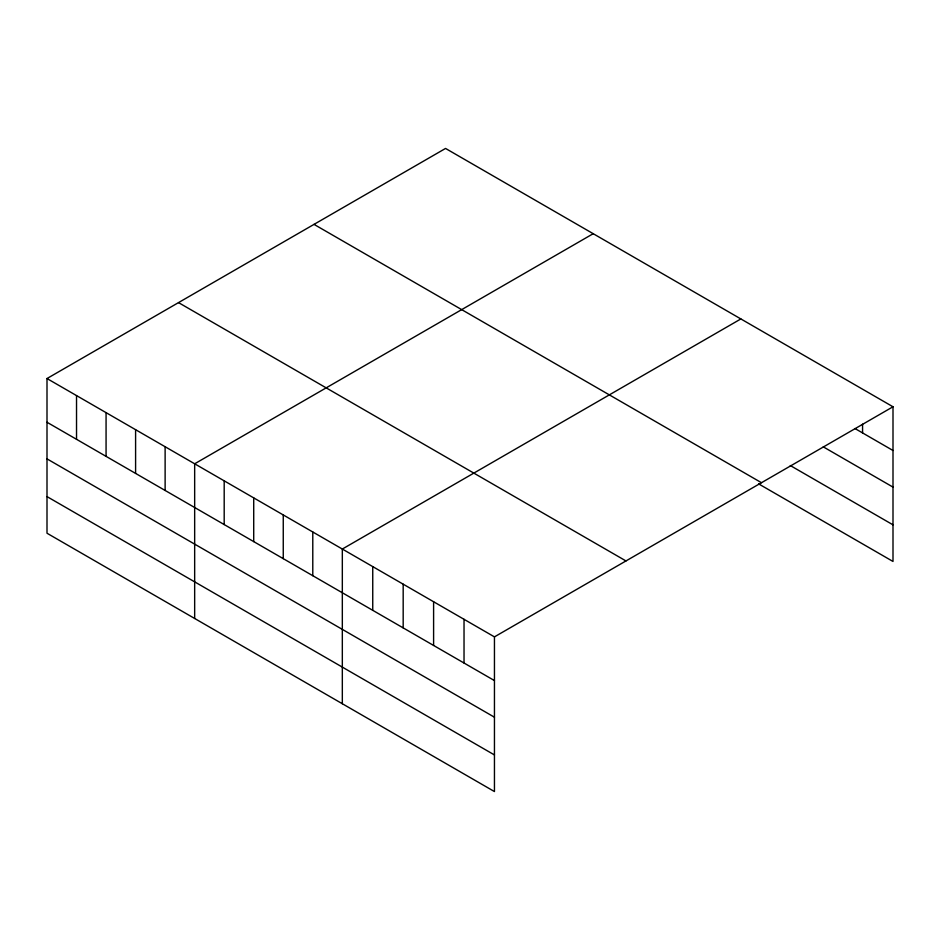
<?xml version="1.0" encoding="UTF-8"?>
<svg xmlns="http://www.w3.org/2000/svg" width="940" height="940" viewBox="0 0 940 940"><rect width="100%" height="100%" fill="white"/><g stroke="black" fill="none" stroke-linecap="round" stroke-linejoin="round"><path stroke-width="1.41" d="M47 378.538L494.452 636.874L494.452 791.562L47 533.227L47 378.538L445.548 148.438L893 406.773L893 561.462L758.615 483.877M593.211 233.696L194.662 463.796L194.662 618.473M740.861 318.942L342.325 549.042L342.325 703.731M494.452 636.874L893 406.773M854.965 428.534L893 450.495M823.275 446.853L893 487.108M790.305 465.547L893 524.837M314.031 224.378L761.482 482.714M178.518 302.61L625.97 560.945M47 422.26L494.452 680.584M47 458.873L494.452 717.208M47 496.602L494.452 754.938M862.568 424.175L862.568 432.917M464.031 619.307L464.031 663.017M433.599 601.741L433.599 645.451M403.178 584.175L403.178 627.885M372.745 566.609L372.745 610.318M312.785 531.993L312.785 575.703M283.257 514.944L283.257 558.654M253.718 497.895L253.718 541.605M224.19 480.845L224.19 524.555M165.123 446.735L165.123 490.457M135.595 429.686L135.595 473.407M106.067 412.637L106.067 456.358M76.528 395.587L76.528 439.309"/></g></svg>
